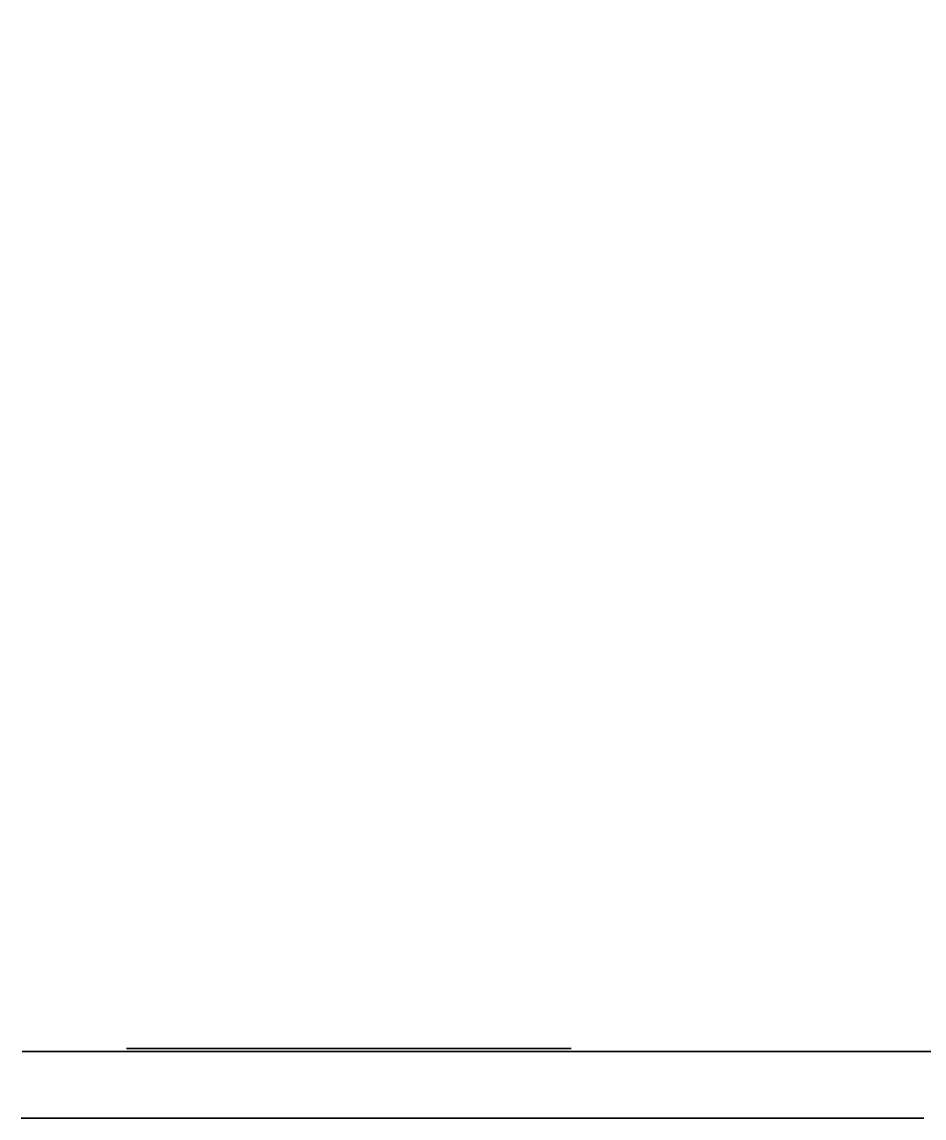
# Model space of a CAD drawing. Header units: metres. Extents: x 296 to 343, y 3 to 1213.
# Drawn here: x 327.2409 to 327.4438, y 1210.5911 to 1210.8378 of the extents above; entities that cross this region are included whole.
import ezdxf

# ---------------------------------------------------------------- set-up
doc = ezdxf.new("R2010")
doc.units = ezdxf.units.M
doc.linetypes.add('JacobsDash', pattern=[0.0045, 0.003, -0.0015])
doc.layers.add('A-FLOR', color=7, linetype='Continuous', lineweight=50)
doc.layers.add('A-FLOR-HDLN', color=7, linetype='JacobsDash', lineweight=18)

msp = doc.modelspace()

# ---------------------------------------------------------------- linework, layer by layer
at = {"layer": 'A-FLOR', "color": 252, "lineweight": 35, "true_color": 0x888888}
for points, knots in [([(327.25333, 1210.60606), (327.25844, 1210.60606), (327.26679, 1210.60606), (327.27514, 1210.60606), (327.27839, 1210.60606)], [-0.0063441713, -0.0063441713, -0.0063441713, -0.0063441713, -0.005859375, -0.0055511499, -0.0055511499, -0.0055511499, -0.0055511499]), ([(327.27839, 1210.60606), (327.28543, 1210.60606), (327.30215, 1210.60606), (327.31893, 1210.60606), (327.32864, 1210.60606)], [-0.005551131, -0.005551131, -0.005551131, -0.005551131, -0.004882812, -0.003965107, -0.003965107, -0.003965107, -0.003965107]), ([(327.32864, 1210.60606), (327.32927, 1210.60606), (327.34185, 1210.60606), (327.35442, 1210.60606), (327.36636, 1210.60606)], [-0.003964974, -0.003964974, -0.003964974, -0.003964974, -0.00390625, -0.002775584, -0.002775584, -0.002775584, -0.002775584]), ([(327.3789, 1210.60606), (327.38339, 1210.60606), (327.39173, 1210.60606), (327.40006, 1210.60606), (327.40391, 1210.60606)], [-0.0023790642, -0.0023790642, -0.0023790642, -0.0023790642, -0.001953125, -0.0015860428, -0.0015860428, -0.0015860428, -0.0015860428]), ([(327.36622, 1210.59106), (327.35429, 1210.59106), (327.332, 1210.59106), (327.29937, 1210.59106), (327.27368, 1210.59106), (327.25829, 1210.59106), (327.25319, 1210.59106)], [0.002775367, 0.002775367, 0.002775367, 0.002775367, 0.00390625, 0.004882812, 0.005859375, 0.006344171, 0.006344171, 0.006344171, 0.006344171]), ([(327.44379, 1210.59106), (327.42665, 1210.59106), (327.40501, 1210.59106), (327.38324, 1210.59106), (327.37876, 1210.59106)], [0.000310805, 0.000310805, 0.000310805, 0.000310805, 0.001953125, 0.002379064, 0.002379064, 0.002379064, 0.002379064])]:
    msp.add_open_spline(points, degree=3, knots=knots, dxfattribs=at)
for points in [[(327.40392, 1210.60606), (327.41224, 1210.60606), (327.42054, 1210.60606), (327.42882, 1210.60606)], [(327.42883, 1210.60606), (327.43712, 1210.60606), (327.4454, 1210.60606), (327.45367, 1210.60606)]]:
    msp.add_open_spline(points, degree=3, dxfattribs=at)
at = {"layer": 'A-FLOR-HDLN', "color": 252, "lineweight": 35, "true_color": 0x888888}
msp.add_open_spline([(319.04375, 1211.41739), (319.04852, 1211.41704), (319.05987, 1211.4162), (319.07793, 1211.41475), (319.09814, 1211.41298), (319.11472, 1211.41139), (319.12776, 1211.41007), (319.13738, 1211.40906), (319.14695, 1211.40801), (319.1598, 1211.40656), (319.17597, 1211.40463), (319.19529, 1211.40217), (319.21482, 1211.39952), (319.23443, 1211.39669), (319.25401, 1211.39371), (319.27343, 1211.3906), (319.29276, 1211.38736), (319.31835, 1211.38287), (319.35036, 1211.3769), (319.38256, 1211.37038), (319.40864, 1211.36477), (319.4281, 1211.36042), (319.44734, 1211.35595), (319.4664, 1211.35137), (319.48528, 1211.34668), (319.50393, 1211.34191), (319.52259, 1211.337), (319.54765, 1211.33021), (319.57917, 1211.32129), (319.62985, 1211.30608), (319.67947, 1211.28991), (319.72837, 1211.27277), (319.76488, 1211.25932), (319.80132, 1211.24527), (319.838, 1211.2305), (319.87448, 1211.21517), (319.91055, 1211.19937), (319.94621, 1211.18308), (319.98178, 1211.16617), (320.01713, 1211.14869), (320.06391, 1211.12464), (320.11015, 1211.09949), (320.15589, 1211.0732), (320.18413, 1211.05638), (320.20648, 1211.04271), (320.22311, 1211.03237), (320.23964, 1211.02191), (320.25342, 1211.01306), (320.26442, 1211.00589), (320.27266, 1211.00048), (320.28081, 1210.99508), (320.2888, 1210.98975), (320.29697, 1210.98425), (320.30544, 1210.97851), (320.31415, 1210.97253), (320.32271, 1210.9666), (320.33123, 1210.96063), (320.33946, 1210.95481), (320.34731, 1210.94921), (320.3548, 1210.94384), (320.36058, 1210.93967), (320.36497, 1210.9365), (320.36809, 1210.93425), (320.37126, 1210.93196), (320.37563, 1210.9288), (320.38133, 1210.92468), (320.38854, 1210.91943), (320.39464, 1210.91498), (320.39957, 1210.91136), (320.40334, 1210.90858), (320.40698, 1210.90589), (320.41155, 1210.9025), (320.41679, 1210.8986), (320.42233, 1210.89449), (320.42639, 1210.89148), (320.42933, 1210.88931), (320.43136, 1210.88783), (320.43336, 1210.88637), (320.43609, 1210.88438), (320.43962, 1210.88183), (320.44404, 1210.87867), (320.44825, 1210.87568), (320.45186, 1210.87312), (320.45473, 1210.8711), (320.45762, 1210.86906), (320.46136, 1210.86643), (320.46588, 1210.86326), (320.47273, 1210.8585), (320.47924, 1210.85401), (320.48535, 1210.84987), (320.48983, 1210.84685), (320.49413, 1210.84399), (320.50002, 1210.84011), (320.50783, 1210.83504), (320.51708, 1210.82913), (320.52644, 1210.82327), (320.53597, 1210.81739), (320.54574, 1210.81147), (320.55551, 1210.80565), (320.56522, 1210.79996), (320.57496, 1210.79435), (320.58477, 1210.78881), (320.59461, 1210.78335), (320.60762, 1210.77626), (320.62385, 1210.76766), (320.64331, 1210.75774), (320.6632, 1210.748), (320.68318, 1210.73862), (320.70319, 1210.7296), (320.72356, 1210.72081), (320.75116, 1210.70941), (320.78611, 1210.69592), (320.82855, 1210.681), (320.87126, 1210.66745), (320.90703, 1210.65731), (320.93594, 1210.64984), (320.9578, 1210.64454), (320.9797, 1210.63959), (320.99801, 1210.63575), (321.01279, 1210.63282), (321.02381, 1210.63073), (321.03479, 1210.62873), (321.04569, 1210.62683), (321.0564, 1210.62506), (321.06686, 1210.62342), (321.07743, 1210.62186), (321.09174, 1210.61986), (321.10641, 1210.61799), (321.12173, 1210.61621), (321.137, 1210.61454), (321.15199, 1210.61307), (321.16665, 1210.61182), (321.17733, 1210.61099), (321.18804, 1210.61026), (321.19887, 1210.6096), (321.20808, 1210.60912), (321.21589, 1210.60875), (321.22163, 1210.6085), (321.22707, 1210.60829), (321.23229, 1210.60811), (321.23765, 1210.60794), (321.24302, 1210.6078), (321.24867, 1210.60768), (321.2568, 1210.60753), (321.26562, 1210.60741), (321.27535, 1210.6073), (321.2827, 1210.60722), (321.28972, 1210.60716), (321.29646, 1210.6071), (321.30281, 1210.60706), (321.30777, 1210.60704), (321.31166, 1210.60704), (321.3157, 1210.60703), (321.32097, 1210.60704), (321.32771, 1210.60705), (321.33482, 1210.60707), (321.34238, 1210.60709), (321.35282, 1210.60711), (321.366, 1210.60712), (321.38207, 1210.60712), (321.3981, 1210.60711), (321.41397, 1210.60711), (321.43015, 1210.60711), (321.44595, 1210.60711), (321.46146, 1210.60711), (321.48206, 1210.60711), (321.50772, 1210.60711), (321.53354, 1210.6071), (321.55395, 1210.6071), (321.5693, 1210.6071), (321.58482, 1210.60709), (321.6005, 1210.60709), (321.61688, 1210.60709), (321.6336, 1210.60708), (321.65028, 1210.60708), (321.66656, 1210.60707), (321.68201, 1210.60707), (321.69647, 1210.60708), (321.71038, 1210.60708), (321.72406, 1210.60709), (321.73772, 1210.6071), (321.74949, 1210.6071), (321.75888, 1210.6071), (321.76811, 1210.6071), (321.77955, 1210.60711), (321.79343, 1210.60711), (321.80772, 1210.60711), (321.82275, 1210.6071), (321.8444, 1210.6071), (321.86775, 1210.6071), (321.89093, 1210.6071), (321.90765, 1210.6071), (321.92364, 1210.60709), (321.93937, 1210.60709), (321.95487, 1210.60709), (321.97545, 1210.60709), (322.00143, 1210.60709), (322.03248, 1210.60708), (322.06347, 1210.60708), (322.09439, 1210.60708), (322.13556, 1210.60708), (322.18697, 1210.60707), (322.24865, 1210.60707), (322.31039, 1210.60706), (322.3927, 1210.60706), (322.49562, 1210.60705), (322.61914, 1210.60704), (322.74266, 1210.60703), (322.86618, 1210.60702), (322.98971, 1210.60701), (323.15442, 1210.607), (323.3603, 1210.60699), (323.68971, 1210.60697), (324.10146, 1210.60694), (324.5956, 1210.60691), (325.08957, 1210.60688), (325.58363, 1210.60685), (326.07768, 1210.60682), (326.57174, 1210.60678), (327.23049, 1210.60674), (328.05393, 1210.60669), (329.04202, 1210.60663), (330.03012, 1210.60657), (331.01823, 1210.60651), (332.00633, 1210.60645), (332.99443, 1210.60639), (333.98256, 1210.60633), (334.80599, 1210.60628), (335.46472, 1210.60625), (335.95877, 1210.60622), (336.45278, 1210.60619), (336.94683, 1210.60616), (337.3586, 1210.60614), (337.68801, 1210.60612), (337.93508, 1210.6061), (338.14098, 1210.60609), (338.30572, 1210.60608), (338.42929, 1210.60608), (338.55291, 1210.60607), (338.65574, 1210.60607), (338.7277, 1210.60606), (338.76885, 1210.60606), (338.81019, 1210.60606), (338.86181, 1210.60606), (338.90263, 1210.60606), (338.92301, 1210.60606)], degree=3, knots=[-0.6356117, -0.6356117, -0.6356117, -0.6356117, -0.6352539, -0.6347656, -0.6342773, -0.6337891, -0.6335449, -0.6333008, -0.6330566, -0.6328125, -0.6323242, -0.6318359, -0.6313477, -0.6308594, -0.6303711, -0.6298828, -0.6293945, -0.6289062, -0.6279297, -0.6269531, -0.6264648, -0.6259766, -0.6254883, -0.625, -0.6245117, -0.6240234, -0.6235352, -0.6230469, -0.6220703, -0.6210938, -0.6191406, -0.6181641, -0.6171875, -0.6162109, -0.6152344, -0.6142578, -0.6132812, -0.6123047, -0.6113281, -0.6103516, -0.609375, -0.6074219, -0.6064453, -0.6054688, -0.6049805, -0.6044922, -0.6040039, -0.6035156, -0.6032715, -0.6030273, -0.6027832, -0.6025391, -0.6022949, -0.6020508, -0.6018066, -0.6015625, -0.6013184, -0.6010742, -0.6008301, -0.6005859, -0.6003418, -0.6002197, -0.6000977, -0.5999756, -0.5998535, -0.5996094, -0.5993652, -0.5991211, -0.598999, -0.598877, -0.5987549, -0.5986328, -0.5983887, -0.5981445, -0.5979004, -0.5977783, -0.5976562, -0.5975342, -0.5974121, -0.597168, -0.5969238, -0.5966797, -0.5965576, -0.5964355, -0.5963135, -0.5961914, -0.5959473, -0.5957031, -0.5952148, -0.5949707, -0.5947266, -0.5944824, -0.5942383, -0.59375, -0.5932617, -0.5927734, -0.5922852, -0.5917969, -0.5913086, -0.5908203, -0.590332, -0.5898438, -0.5893555, -0.5888672, -0.5878906, -0.5869141, -0.5859375, -0.5849609, -0.5839844, -0.5830078, -0.5820312, -0.5800781, -0.578125, -0.5761719, -0.5742188, -0.5732422, -0.5722656, -0.5712891, -0.5703125, -0.5698242, -0.5693359, -0.5688477, -0.5683594, -0.5678711, -0.5673828, -0.5668945, -0.5664062, -0.5654297, -0.5649414, -0.5644531, -0.5634766, -0.5629883, -0.5625, -0.5620117, -0.5615234, -0.5610352, -0.560791, -0.5605469, -0.5603027, -0.5600586, -0.5598145, -0.5595703, -0.5593262, -0.559082, -0.5585938, -0.5583496, -0.5581055, -0.5578613, -0.5576172, -0.557373, -0.5571289, -0.5570068, -0.5568848, -0.5566406, -0.5563965, -0.5561523, -0.5559082, -0.5556641, -0.5551758, -0.5546875, -0.5541992, -0.5537109, -0.5532227, -0.5527344, -0.5522461, -0.5517578, -0.5507812, -0.5498047, -0.5493164, -0.5488281, -0.5483398, -0.5478516, -0.5473633, -0.546875, -0.5463867, -0.5458984, -0.5454102, -0.5449219, -0.5444336, -0.5439453, -0.543457, -0.5429688, -0.5427246, -0.5424805, -0.5419922, -0.5415039, -0.5410156, -0.5405273, -0.5400391, -0.5390625, -0.5385742, -0.5380859, -0.5375977, -0.5371094, -0.5366211, -0.5361328, -0.5351562, -0.5341797, -0.5332031, -0.5322266, -0.53125, -0.5292969, -0.5273438, -0.5253906, -0.5234375, -0.5195312, -0.515625, -0.5117188, -0.5078125, -0.5039062, -0.5, -0.4921875, -0.484375, -0.46875, -0.453125, -0.4375, -0.421875, -0.40625, -0.390625, -0.375, -0.34375, -0.3125, -0.28125, -0.25, -0.21875, -0.1875, -0.15625, -0.125, -0.109375, -0.09375, -0.078125, -0.0625, -0.046875, -0.0390625, -0.03125, -0.0234375, -0.0195312, -0.015625, -0.0117188, -0.0078125, -0.0058594, -0.0048828, -0.0039062, -0.0019531, 0, 0, 0, 0], dxfattribs=at)
for points in [[(327.24087, 1210.60606), (327.24502, 1210.60606), (327.24918, 1210.60606), (327.25333, 1210.60606)], [(327.36641, 1210.60606), (327.37057, 1210.60606), (327.37474, 1210.60606), (327.3789, 1210.60606)], [(327.25319, 1210.59106), (327.24903, 1210.59106), (327.24487, 1210.59106), (327.24071, 1210.59106)], [(327.37876, 1210.59106), (327.3746, 1210.59106), (327.37044, 1210.59106), (327.36627, 1210.59106)]]:
    msp.add_open_spline(points, degree=3, dxfattribs=at)

doc.saveas('drawing.dxf')
